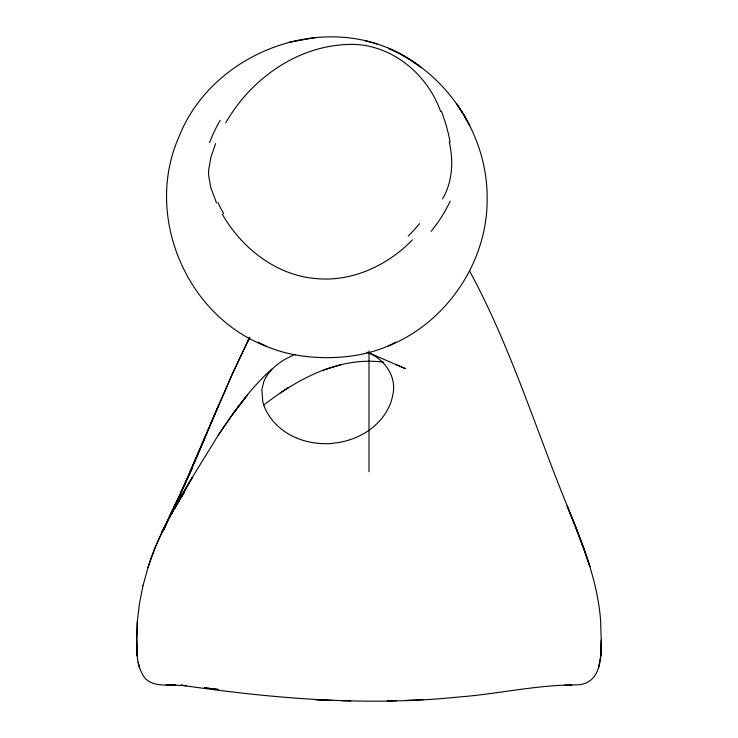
<?xml version="1.0" encoding="UTF-8"?>
<svg xmlns="http://www.w3.org/2000/svg" width="738" height="738" viewBox="0 0 738 738"><rect width="100%" height="100%" fill="white"/><g stroke="black" fill="none" stroke-linecap="round" stroke-linejoin="round"><path stroke-width="1.11" d="M143.034 585.492L139.445 603.638L137.286 621.885C137.489 640.464 133.108 662.724 145.349 678.665C153.421 686.349 165.515 684.993 175.764 685.012L166.244 684.864L186.502 685.657L180.985 685.196C272.571 698.369 365.513 706.561 457.911 697.078C497.403 694.126 536.351 684.864 576.046 684.91C607.706 684.421 600.529 642.134 600.714 621.839L600.714 621.802C597.143 571.821 574.837 526.295 557.015 480.281C529.589 409.811 505.724 337.534 469.534 270.883M136.604 640.058L137.286 655.658L136.604 640.058L137.286 621.885M388.225 346.057C446.924 322.368 487.855 261.584 487.154 198.208C487.55 134.611 446.951 73.293 388.557 48.302L400.153 53.791L411.048 60.267L421.435 67.638L410.854 60.101L400.153 53.791C320.67 10.849 211.538 53.523 178.91 136.964C144.104 215.247 185.828 315.2 265.615 346.057M601.239 648.564L600.714 655.898L598.555 667.678M143.034 585.52L148.006 567.522C155.875 541.314 169.832 517.689 180.985 492.864L161.954 532.688L192.304 467.975L180.985 492.412L204.712 437.579M148.006 567.522L154.325 549.625M215.588 143.596L210.93 157.185L208.688 169.786A27.048 16.31 -88.6 0 0 208.596 174.841L210.699 187.397L216.483 202.922M181.419 492.209L204.712 438.667M204.712 437.957L218.134 406.269L192.304 467.016L232.479 373.659M154.325 549.653C170.967 509.183 195.496 472.634 218.134 435.374C233.992 411.832 250.394 388.17 271.741 369.203M218.134 406.454L232.479 373.668L249.693 337.275M232.479 373.668L247.645 341.648M442.579 198.863C452.579 181.723 453.575 161.161 449.294 142.13M184.131 492.55L170.856 514.478L192.304 477.504L170.856 514.543L161.954 532.033L170.856 514.441L180.985 496.96L170.856 514.46L180.985 497.144L170.856 514.478L161.954 531.987M170.856 514.487L184.131 492.569M225.81 122.739C250.191 80.045 295.172 47.269 345.116 44.612C387.847 41.236 426.813 72.176 440.623 111.475M218.134 435.374L232.479 414.442L247.645 394.664L232.479 414.396M412.394 239.887C387.468 265.643 351.528 282.322 315.255 278.494C275.708 275.025 241.474 247.82 222.239 214.103M263.549 405.18C297.377 378.908 339.581 356.094 383.825 362.238M280.089 393.068L288.576 387.496M294.038 354.775L285.329 359.148A84.833 47.057 0 0 0 263.734 381.906L261.907 389.535L262.71 401.232A124.067 68.819 0 0 0 267.138 412.533C273.715 424.313 284.776 433.234 297.183 438.298M323.65 370.061L341.676 364.517M289.702 42.131L314.757 37.703M331.556 443.344C355.264 441.702 379.147 428.566 389.221 406.361A142.997 79.317 0 0 0 392.727 395.3C397.385 376.472 384.018 358.244 366.601 352.22M423.261 699.642L405.365 700.417M564.727 685.187L571.756 685.095M387.238 700.925L396.324 700.713M341.676 700.713L350.762 700.925M323.65 700.094L314.739 699.587L332.635 700.417M377.072 43.939L364.729 40.572M369 352.902L405.365 368.603L396.324 364.83M138.191 662.198L139.445 667.678M136.761 648.564L137.286 655.898M369 350.854L369 471.739M441.398 111.226A116.493 79.658 66 0 1 450.069 142.185M450.263 201.05A133.301 112.185 -34.8 0 1 431.112 231.308M419.571 223.605A148.818 120.709 -39.5 0 1 408.197 236.068M223.679 213.568A119.408 91.521 44.6 0 1 217.941 202.581M209.583 142.554A127.785 97.351 -51.3 0 1 220.192 120.266M395.78 342.091A93.708 48.21 0 0 1 376.398 350.393A92.333 47.509 0 0 1 358.705 354.83A94.51 48.625 0 0 1 295.145 354.821M295.135 354.83A92.61 47.647 0 0 1 277.396 350.43A93.708 48.21 0 0 1 258.06 342.091M331.602 443.529A47.702 26.457 0 0 1 297.257 438.252M601.396 640.058L600.714 655.658L601.396 640.058M170.856 513.74L163.827 529.441L170.856 513.759L180.985 494.349L170.856 513.74M249.693 337.367L247.645 341.408L249.693 337.386M218.134 689.458L204.712 687.844L218.134 689.458M463.565 114.353L456.591 103.8L463.593 114.436L469.709 125.525L463.593 114.436M576.046 527.735L567.144 506.028L583.675 547.734L589.994 566.609L576.046 527.735"/></g></svg>
